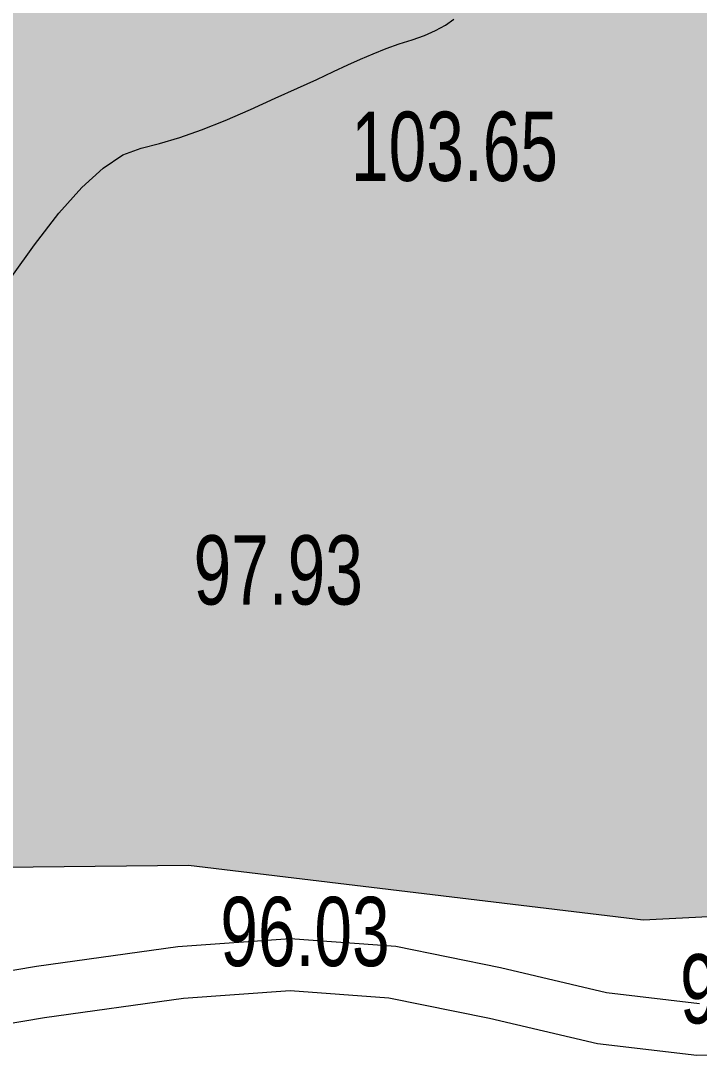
# Model space of a CAD drawing. Header units: metres. Extents: x 431006 to 434411, y 2469261 to 2473208.
# Drawn here: x 431937.1 to 431976.3, y 2472296.8 to 2472356.5 of the extents above; entities that cross this region are included whole.
import ezdxf

# ---------------------------------------------------------------- set-up
doc = ezdxf.new("R2010")
doc.units = ezdxf.units.M
doc.header["$MEASUREMENT"] = 0
for name, color, linetype, lineweight in [('CAO DO', 8, 'Continuous', 18), ('duong be tong-ks', 8, 'Continuous', 18), ('MH_DongMuc_Con', 8, 'Continuous', 18), ('ranh gioi thuc vat-ks', 8, 'RAO_T_VAT', 18), ('thuc vat-ks', 8, 'Continuous', 18)]:
    doc.layers.add(name, color=color, linetype=linetype, lineweight=lineweight)
doc.styles.get("Standard").update_dxf_attribs({"font": 'arial.ttf'})
doc.linetypes.add('RAO_T_VAT', pattern='A,0,[133,ltypeshp.shx,S=0.34,R=0,X=-0.17,Y=0],-2,[133,ltypeshp.shx,S=0.08,R=0,X=0,Y=0],-1.5,[133,ltypeshp.shx,S=0.08,R=0,X=0,Y=0],-1.5,[133,ltypeshp.shx,S=0.08,R=0,X=0,Y=0],-2', length=7)

msp = doc.modelspace()

# ---------------------------------------------------------------- hatches: boundary and pattern name
at = {"layer": 'thuc vat-ks'}
h = msp.add_hatch(dxfattribs=at)
h.set_pattern_fill('217B', color=9, scale=20, style=0, pattern_type=2)
h.set_pattern_definition([(0, (14.8, 7.6), (0, 20), [0, -20]), (0, (14.76, 7.848), (0, 20), [0, -20]), (0, (14.648, 8.07), (0, 20), [0, -20]), (0, (14.47, 8.248), (0, 20), [0, -20]), (0, (14.248, 8.36), (0, 20), [0, -20]), (0, (14, 8.4), (0, 20), [0, -20]), (0, (13.752, 8.36), (0, 20), [0, -20]), (0, (13.53, 8.248), (0, 20), [0, -20]), (0, (13.352, 8.07), (0, 20), [0, -20]), (0, (13.24, 7.848), (0, 20), [0, -20]), (0, (13.2, 7.6), (0, 20), [0, -20]), (0, (13.24, 7.352), (0, 20), [0, -20]), (0, (13.352, 7.13), (0, 20), [0, -20]), (0, (13.53, 6.952), (0, 20), [0, -20]), (0, (13.752, 6.84), (0, 20), [0, -20]), (0, (14, 6.8), (0, 20), [0, -20]), (0, (14.248, 6.84), (0, 20), [0, -20]), (0, (14.47, 6.952), (0, 20), [0, -20]), (0, (14.648, 7.13), (0, 20), [0, -20]), (0, (14.76, 7.352), (0, 20), [0, -20]), (0, (6.76, 15.352), (0, 20), [0, -20]), (0, (6.648, 15.13), (0, 20), [0, -20]), (0, (6.47, 14.952), (0, 20), [0, -20]), (0, (6.248, 14.84), (0, 20), [0, -20]), (0, (6, 14.8), (0, 20), [0, -20]), (0, (5.752, 14.84), (0, 20), [0, -20]), (0, (5.53, 14.952), (0, 20), [0, -20]), (0, (5.352, 15.13), (0, 20), [0, -20]), (0, (5.24, 15.352), (0, 20), [0, -20]), (0, (5.2, 15.6), (0, 20), [0, -20]), (0, (5.24, 15.848), (0, 20), [0, -20]), (0, (5.352, 16.07), (0, 20), [0, -20]), (0, (5.53, 16.248), (0, 20), [0, -20]), (0, (5.752, 16.36), (0, 20), [0, -20]), (0, (6, 16.4), (0, 20), [0, -20]), (0, (6.248, 16.36), (0, 20), [0, -20]), (0, (6.47, 16.248), (0, 20), [0, -20]), (0, (6.648, 16.07), (0, 20), [0, -20]), (0, (6.76, 15.848), (0, 20), [0, -20]), (0, (6.8, 15.6), (0, 20), [0, -20]), (0, (14, 4), (0, 20), [1.086, -18.914]), (0, (6, 12), (0, 20), [1.086, -18.914]), (90, (14, 4), (-20, 1e-15), [2.8, -17.2]), (90, (6, 12), (-20, 1e-15), [2.8, -17.2])])
h.paths.add_polyline_path([(431943.708, 2472420.797), (431928.346, 2472365.178), (431920.255, 2472339.671), (431917.415, 2472341.157), (431906.729, 2472342.103), (431900.912, 2472336.159), (431899.289, 2472323.054), (431904.158, 2472313.326), (431921.608, 2472307.517), (431946.768, 2472307.787), (431973.05, 2472304.632), (431989.282, 2472305.443), (432003.485, 2472310.712), (432013.901, 2472310.982), (432017.689, 2472312.333), (432015.798, 2472331.428), (432017.7, 2472349.167), (432028.091, 2472367.413), (432026.144, 2472384.487), (432001.905, 2472415.904), (431967.926, 2472458.748), (431961.104, 2472470.954), (431963.991, 2472479.453), (431975.131, 2472492.96), (431999.88, 2472490.278), (432021.738, 2472487.214), (432035.352, 2472490.661), (432046.281, 2472490.661), (432051.458, 2472483.959), (432056.635, 2472474.384), (432073.822, 2472463.863), (432102.468, 2472450.741), (432120.775, 2472452.892), (432142.744, 2472463.863), (432145.851, 2472463.044), (432171.765, 2472444.269), (432180.58, 2472443.845), (432187.484, 2472451.27), (432197.835, 2472478.369), (432195.118, 2472496.556), (432177.995, 2472503.614), (432170.657, 2472504.157), (432162.232, 2472512.843), (432157.906, 2472530.814), (432153.309, 2472566.498), (432143.841, 2472615.04), (432120.028, 2472643.398), (432103.847, 2472643.398), (432063.852, 2472622.359), (432031.618, 2472594.149), (432025.376, 2472589.224), (432011.441, 2472589.01), (432003.111, 2472609.045), (431993.443, 2472628.108), (431993.781, 2472641.452), (431999.531, 2472653.613), (432001.9, 2472660.517), (431992.592, 2472672.849), (431955.738, 2472692.202), (431933.351, 2472698.158), (431926.639, 2472692.172), (431914.653, 2472661.049), (431903.374, 2472625.25), (431903.374, 2472607.942), (431909.829, 2472600.476), (431940.749, 2472591.992), (431936.672, 2472577.4), (431918.431, 2472546.419), (431920.308, 2472523.13), (431932.637, 2472501.179), (431929.693, 2472470.569), (431933.981, 2472447.815)])

# ---------------------------------------------------------------- linework, layer by layer
at = {"layer": 'duong be tong-ks', "color": 9, "lineweight": 0}
for points in [[(431934.89, 2472298.388), (431938.443, 2472298.977), (431946.474, 2472300.1), (431952.645, 2472300.538), (431958.346, 2472300.128), (431964.162, 2472298.938), (431970.416, 2472297.472), (431976.139, 2472296.799), (431981.212, 2472296.826), (431988.565, 2472297.733), (431994.434, 2472299.567), (431999.623, 2472301.576), (432003.42, 2472302.496), (432008.33, 2472303.618), (432014.076, 2472304.591), (432017.304, 2472305.029), (432019.426, 2472305.13), (432023.14, 2472304.568), (432029.629, 2472303.592), (432034.713, 2472303.463), (432040.376, 2472303.743), (432044.495, 2472304.302), (432049.76, 2472306.631), (432054.021, 2472309.366)], [(431934.206, 2472301.316), (431937.99, 2472301.942), (431946.16, 2472303.085), (431952.646, 2472303.546), (431958.756, 2472303.106), (431964.805, 2472301.868), (431970.935, 2472300.432), (431976.307, 2472299.8)]]:
    msp.add_lwpolyline(points, dxfattribs=at)
at = {"layer": 'MH_DongMuc_Con', "color": 9, "lineweight": 0, "elevation": 106}
msp.add_lwpolyline([(431936.558, 2472341.77), (431937.867, 2472343.598), (431939.276, 2472345.441), (431940.596, 2472346.922), (431941.829, 2472348.04), (431942.974, 2472348.795), (431944.031, 2472349.188), (431945.095, 2472349.447), (431946.258, 2472349.8), (431947.521, 2472350.245), (431948.883, 2472350.785), (431950.346, 2472351.418), (431951.78, 2472352.065), (431953.06, 2472352.645), (431954.184, 2472353.16), (431955.153, 2472353.608), (431955.967, 2472353.99), (431956.705, 2472354.328), (431957.447, 2472354.643), (431958.192, 2472354.935), (431958.941, 2472355.205), (431959.693, 2472355.452), (431960.409, 2472355.702), (431961.05, 2472355.984), (431961.616, 2472356.297), (431962.107, 2472356.64)], dxfattribs=at)
at = {"layer": 'ranh gioi thuc vat-ks', "color": 9, "lineweight": 0, "ltscale": 3}
msp.add_lwpolyline([(431921.608, 2472307.517), (431946.768, 2472307.787), (431973.05, 2472304.632), (431989.282, 2472305.443), (432003.485, 2472310.712), (432013.901, 2472310.982), (432017.689, 2472312.333), (432015.798, 2472331.428), (432017.7, 2472349.167), (432028.091, 2472367.413), (432026.144, 2472384.487), (432001.905, 2472415.904), (431967.926, 2472458.748)], dxfattribs=at)

# ---------------------------------------------------------------- texts
at = {"layer": 'CAO DO', "color": 9, "lineweight": 0, "width": 0.7}
for s, p in [('103.65', (431956.159, 2472347.294, 103.652)), ('97.93', (431947.061, 2472322.831, 97.933)), ('96.03', (431948.606, 2472301.949, 96.032)), ('96.04', (431975.177, 2472298.64, 96.044))]:
    msp.add_text(s, height=4, dxfattribs=at).set_placement(p)

doc.saveas('drawing.dxf')
